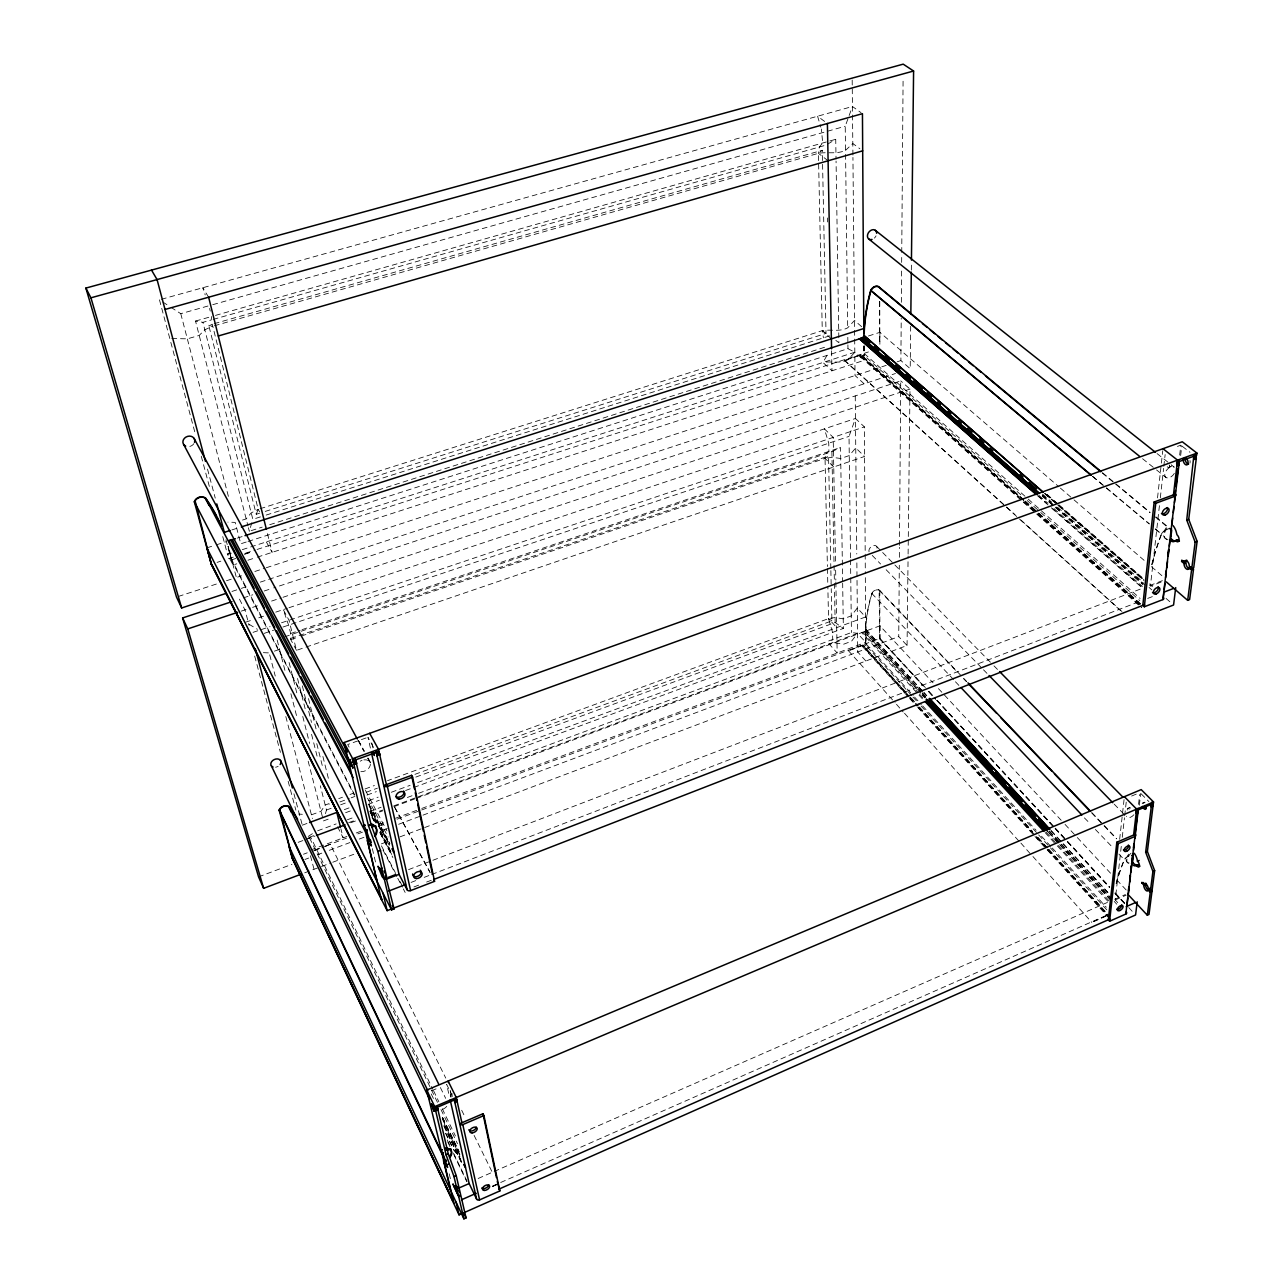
<?xml version="1.0" encoding="UTF-8"?>
<svg xmlns="http://www.w3.org/2000/svg" width="1283" height="1283" viewBox="0 0 1283 1283"><rect width="100%" height="100%" fill="white"/><g stroke="black" fill="none" stroke-linecap="round" stroke-linejoin="round"><path stroke-width="0.75" stroke-dasharray="5 3.75" d="M400.088 836.821L907.065 645.477L898.741 636.593L899.303 565.274M899.367 557.319L899.447 547.376M899.463 545.387L900.73 380.907L273.68 587.871M910.689 326.187L910.208 368.67L900.891 360.571L901.227 318.248M901.356 302.307L901.596 270.408M901.66 262.422L901.724 254.451M901.741 252.462L903.104 77.525M296.501 650.353L290.776 639.624L290.68 633.497L288.595 625.142L283.27 609.617L289.012 620.266L296.501 650.353L304.071 647.771M907.065 645.477L908.091 556.02M908.107 554.031L909.984 389.086L900.73 380.907M911.331 270.136L911.427 262.133M452.562 1093.95L450.253 1094.944L450.814 1097.125M920.825 693.253L864.117 631.509A1.828 1.219 -42.1 0 0 865.688 629.504L865.752 627.772A160.535 103.282 -45 0 1 871.782 593.436A5.34 3.608 -43 0 1 875.776 589.859A5.34 3.608 -43 0 1 879.801 590.501L962.442 677.071M908.653 695.578L862.577 644.916L862.593 646.664L865.993 645.397L865.993 627.692A160.167 103.041 -45 0 1 871.991 593.452L872.424 592.746A5.068 3.416 -43 0 1 879.144 590.276M1106.058 916.11L1091.785 922.397L1106.074 915.886M211.583 316.5L211.214 319.98L202.939 322.338L195.529 321.055L247.972 525.95M1119.658 839.323L1124.213 798.202M1157.523 497.9L1162.751 450.766M1117.701 902.607L1115.264 899.96L1121.406 845.144M1122.272 837.318L1124.469 817.736M1124.694 815.78L1126.233 802.067M1159.431 505.662L1150.402 586.203L1163.072 581.343M1160.313 497.804L1163.617 468.343M1163.825 466.37L1165.156 454.583M1138.534 804.393L1139.689 794.546M1179.67 455.048L1180.825 445.185L1177.441 446.404M1139.336 805.243L1140.731 793.519M1180.665 455.577L1181.819 445.714M325.465 813.663L326.459 810.022L320.317 785.773M251.821 522.726L249.319 531.242L248.421 527.714M850.517 557.784L849.025 436.38L855.456 418.483L864.405 426.902L865.319 573.373M214.341 325.786L818.41 153.319C827.487 151.715 836.757 154.473 845.529 150.368L845.224 126.247L848.512 117.282M849.17 115.486L852.441 106.505L861.021 112.647M256.247 514.275L258.188 509.351L212.272 324.23L208.728 325.24L256.247 514.275L259.519 513.248M831.609 350.836L831.977 370.787L822.964 362.48L826.974 355.423M1151.99 564.777A220.307 124.355 -48.5 0 1 1161.612 534.145L1162.254 533.167A7.008 4.25 -47.3 0 1 1168.733 529.157M1116.386 883.57A188.2 96.883 -43.3 0 1 1124.421 859.851L1124.966 859.065A5.982 3.256 -41.8 0 1 1130.612 855.456M835.858 582.017L837.174 653.031L829.091 643.938L832.715 639.463L832.571 632.423L828.545 618.598L827.84 586.556M260.096 508.742L822.275 330.677C830.807 329.057 839.515 332.169 847.694 327.823L854.51 320.477L863.796 328.544M845.529 150.368L852.794 143.504L859.867 148.748M230.459 552.059L227.508 554.432L233.057 565.033L236.778 563.814M265.228 511.42L826.027 333.404L822.291 150.271L818.41 153.319L818.57 161.289M830.839 568.626L828.529 456.01L825.049 458.368L300.238 636.416M308.209 836.436L312.747 833.469M827.679 144.113L835.73 139.302L836.035 159.092M284.553 636.865L831.897 451.6L840.541 447.494L842.642 581.247M492.688 1186.021L1106.074 915.517M492.64 1186.278L496.264 1184.69M492.688 1186.486L498.109 1184.097M478.158 1178.484L1107.421 902.43M1114.719 899.223L1125.416 894.54M1115.264 899.96L1126.121 895.197M1127.821 808.354L1129.585 807.6M1142.864 802.998L1144.628 802.26M431.457 1090.823L436.525 1088.69M1131.638 796.053L1136.61 793.969M411.089 882.415L416.686 880.25M424.176 877.364L429.773 875.214M431.649 874.493L1140.202 601.294M1147.676 598.423L1153.289 596.258M413.976 886.954L419.381 884.853M426.614 882.062L432.034 879.978M921.066 691.377L865.656 631.14L864.277 631.653L916.768 689.051M408.555 869.617L431.008 861.005M432.884 860.284L1142.111 588.432M1149.552 585.577L1162.382 580.67M304.712 872.825L319.643 867.18M321.52 866.474L330.87 862.946M332.746 862.24L355.199 853.772M381.388 843.877L388.861 841.055M310.855 849.939L346.907 836.452M356.257 832.956L361.87 830.855M378.71 824.552L384.323 822.451M395.549 818.249L419.878 809.156M421.754 808.45L865.736 642.35L865.319 575.345M303.494 854.237L307.23 852.826M314.72 850.036L318.457 848.624M325.946 845.834L346.538 838.12M357.765 833.918L363.378 831.817M378.357 826.204L383.97 824.103M397.072 819.196L879.913 638.437L927.513 689.917M315.009 850.132L323.524 846.94M325.24 846.299L330.34 844.374L445.762 1078.121M862.593 645.477L848.336 650.818L862.593 645.269L908.412 695.883M923.423 685.844L879.689 638.87L879.144 590.276M313.357 850.982L320.173 848.416M321.873 847.79L330.34 844.374M258.557 876.866L291.963 864.325M304.953 859.45L308.674 858.054M318.04 854.542L321.792 853.131M329.282 850.324L349.89 842.578M359.256 839.066L364.885 836.965M387.37 828.513L379.88 831.336L391.283 853.051M398.612 824.295L421.097 815.86M422.973 815.154L898.741 636.593M309.027 837.398L314.944 835.201M348.735 822.628L356.337 819.805M371.268 814.256L382.607 810.038M393.801 805.868L857.541 633.353L865.736 642.35M307.856 838.312L310.727 837.238L432.772 1089.203M298.169 842.322L303.798 840.237M305.675 839.531L315.057 836.035M350.724 822.772L356.353 820.671M371.364 815.09L382.623 810.904M393.881 806.702L414.521 799.02M416.398 798.331L879.913 625.831L933.014 682.781M323.46 820.912L330.773 818.201M345.624 812.7L351.237 810.631M368.093 804.393L379.335 800.223M405.556 790.52L843.364 628.429L842.658 583.22M317.623 830.807L336.162 823.927M347.388 819.757L354.878 816.966M369.873 811.401L381.115 807.232M407.353 797.481L416.718 794.001M418.595 793.295L851.431 632.519L857.541 633.353L851.527 641.259L843.621 644.21L835.538 642.863L829.091 643.938M339.883 801.971L349.265 798.523M351.141 797.834L354.894 796.454M366.152 792.301L377.394 788.163M414.922 774.355L831.897 620.844L831.24 588.656M311.432 814.833L320.991 811.305L325.192 805.034L328.993 803.639L329.539 805.788M326.459 810.022L331.431 808.194M340.62 804.81L350.018 801.346M366.938 795.107L376.352 791.643M415.836 777.081L835.153 622.496L843.364 628.429M302.291 825.177L307.744 823.173M344.341 809.637L349.986 807.552M368.782 800.608L378.164 797.128M391.331 792.269L410.111 785.324M417.633 782.55L865.576 616.963L857.285 608.03L851.222 615.904L843.22 618.855L835.057 617.524L828.545 618.598L387.53 780.689M338.728 798.619L342.481 797.24M349.986 794.482L353.755 793.102M365.013 788.965L374.395 785.517M1167.225 466.707A2.614 1.443 70 0 0 1169.005 467.269L1170.882 466.643A2.614 1.443 70 0 0 1171.539 464.879M366.104 737.933L347.709 744.541L350.419 749.593M274.386 651.155L279.566 649.406M305.963 647.113L864.582 456.459L855.745 447.959L849.266 455.577L840.718 458.496L832.009 457.293L825.049 458.368L827.407 566.525M290.68 633.497L300.158 630.29M302.05 629.648L840.541 447.494M290.792 638.341L828.529 456.01M290.776 639.624L298.346 637.058M264.122 633.385L273.536 630.226M282.95 627.05L849.025 436.38M253.04 632.359L270.12 626.617M281.522 622.784L864.405 426.902M245.63 622.191L251.276 620.314M258.797 617.797L264.619 615.856M275.733 612.135L287.424 608.238M288.964 607.725L855.456 418.483M241.3 611.125L250.698 608.014M252.591 607.372L258.284 605.48M271.595 601.069L281.089 597.91M282.982 597.285L909.984 389.086M243.273 597.91L252.783 594.783M264.186 591.014L271.788 588.512M231.966 591.447L237.563 589.603M241.332 588.368L248.918 585.866M260.321 582.129L895.47 373.513M178.353 596.451L217.228 583.765M226.498 580.734L232.047 578.922M237.708 577.077L241.525 575.826M254.852 571.48L264.378 568.369M266.287 567.744L886.216 365.366M897.234 361.774L900.891 360.571M235.719 558.506L231.678 559.821L228.053 546.301M1023.786 499.777L860.652 354.461L860.668 356.385L863.956 355.327L1021.493 495.366M225.936 539.758L231.421 560.19L234.548 559.18M1023.481 500.354L860.396 354.974L844.374 360.427L860.396 355.247L860.412 356.738L864.213 355.503L864.165 345.528M247.94 560.206L255.381 557.784M257.242 557.191L863.988 360.411L863.908 346.474M231.325 553.198L227.508 554.432L222.392 535.252M242.295 549.653L854.815 352.216L863.988 360.411M217.068 562.387L220.868 561.152M228.486 558.682L234.212 556.838M245.63 553.149L255.157 550.07M257.065 549.461L868.431 351.943M244.556 553.983L251.693 551.69M244.636 554.256L251.773 551.947M251.147 530.649L262.165 527.137M269.719 524.715L826.797 346.57M206.852 547.873L214.486 545.435M216.394 544.826L225.92 541.779M237.355 538.106L243.08 536.278M868.415 336.002L879.865 332.345L1058.892 486.802M246.224 542.035L240.771 543.8L235.19 522.389L227.909 522.133M248.052 541.458L847.951 348.687L854.815 352.216L848.079 359.641C840.012 364.019 831.4 360.86 822.964 362.48M260.433 516.889L252.831 519.31L202.939 322.338M266.158 515.076L829.7 335.841M231.902 529.911L239.456 527.505M242.503 520.064L246.16 518.909L251.195 512.911L258.188 509.351L260.128 512.799M214.197 323.669L822.291 150.271M195.529 321.055L209.803 317.013M215.448 315.41L835.73 139.302M213.138 319.435L826.06 145.091M170.944 307.295L180.775 313.693L208.904 305.755L210.252 311.127M212.753 304.68L845.224 126.247M161.353 299.308L852.441 106.505M171.746 338.536L187.334 338.84L199.202 335.44L204.815 329.763L212.417 326.331L208.728 325.24M263.384 652.662L269.222 652.919M298.714 814.096L302.339 814.304M248.982 624.228L257.402 629.312M162.749 301.97L169.292 306.236M831.897 620.844L828.545 618.598L836.708 627.644M826.027 333.404L822.275 330.677L818.618 163.278M824.616 121.436L817.592 116.24L820.847 127.193M835.842 340.412L838.906 342.705L836.067 161.097M828.096 160.776L818.41 153.319L819.324 147L822.692 143.006L821.393 129.022M1182.349 446.372L1189.983 452.29M1157.058 453.573L1169.583 463.484M1171.154 464.735L1174.282 467.204A6.623 4.074 -48.6 0 0 1166.423 470.38A6.623 4.074 -48.6 0 0 1166.536 477.789A6.623 4.074 -48.6 0 0 1174.378 473.315M1142.576 458.721L1155.021 468.712M1156.576 469.963L1165.91 477.452M1102.546 472.786L1150.177 512.366M1155.839 516.857L1169.663 528.355M1102.241 472.978L1149.873 512.575M1155.582 517.145L1169.839 529.173M1092.779 476.442L1105.016 486.69M1106.539 487.973L1149.376 523.881M1155.502 529.013L1161.612 534.145M1092.507 476.41L1104.743 486.674M1106.267 487.957L1149.103 523.865M1155.229 528.981L1161.34 534.113A220.804 124.643 -48.5 0 0 1151.685 564.857M1060.399 488.117L1072.54 498.59M1074.063 499.905L1145.366 561.425M1151.444 566.653L1162.061 575.826M1047.056 494.404L1057.593 503.626M1059.1 504.941L1143.458 578.665M1149.488 583.941L1152.503 586.572M1166.055 598.423L1170.577 602.369M1046.703 494.58L1142.896 578.697M1044.907 493.378L1144.099 580.124M1044.538 493.426L1143.762 580.237M1045.773 494.58L1143.49 580.092M1042.566 494.131L1051.579 502.038M1057.593 507.298L1143.201 582.338M1149.087 587.486L1151.813 589.875M1042.518 495.062L1054.546 505.614M1056.037 506.913L1146.136 585.946M1042.55 496.024L1143.121 584.278M1042.197 495.863L1054.193 506.689M1055.701 507.715L1142.72 584.423M1039.005 495.43L1048.003 503.353M1054.001 508.613L1142.463 586.411M1037.771 495.607L1046.768 503.513M1052.75 508.79L1141.18 586.62M1037.755 495.88L1049.735 506.448M1051.242 507.763L1141.148 586.908M864.197 353.483L1026.753 497.804M1028.244 499.135L1140.106 598.439M1027.218 500.53L1039.471 511.356M1040.705 512.51L1139.833 600.604M1025.293 501.108L1037.257 511.789M1038.765 513.12L1142.03 605.111M1023.77 500.242L860.396 354.974M1025.005 501.22L1037.225 512.238M1038.476 513.216L1141.982 605.592M1024.973 501.685L1036.937 512.35M1038.444 513.681L1141.678 605.704M860.396 355.247L1018.975 496.617M1024.957 501.958L1141.645 605.993M860.668 356.385L1022.166 500.482M1023.658 501.813L1035.622 512.494M1037.129 513.825L1141.806 607.212M860.412 356.738L1021.861 500.867M1023.353 502.198L1035.317 512.879M1036.808 514.21L1141.469 607.629M831.384 338.872L822.275 330.677L823.413 337.83M844.374 360.154L1015.013 514.691M1020.947 520.064L1123.331 612.793M844.374 360.427L1017.964 517.658M1019.456 519.006L1123.299 613.082M864.133 383.809L855.039 375.534L852.938 157.424M450.317 1094.912L451.343 1096.853M833.742 466.996L825.049 458.368L825.883 453.637L828.914 451.424L828.754 443.212L824.408 428.859L833.196 437.391L835.506 562.195M1141.212 793.856L1148.91 801.602M876.514 546.269L992.577 664.434M993.972 665.861L998.174 670.127M872.232 555.427L880.587 563.991M886.136 569.716L982.104 668.347M983.484 669.774L987.669 674.072M1114.205 804.152L1125.335 815.587M963.822 678.515L966.564 681.385M1091.913 812.668L1102.931 824.215M1104.31 825.659L1116.707 838.649M879.561 590.661L958.048 672.901M963.565 678.675L966.324 681.562M1091.641 812.861L1102.658 824.408M1104.038 825.851L1116.418 838.825M871.782 593.436L954.311 680.327M955.45 681.77L959.572 686.116M1084.392 817.88L1090.117 823.654M1095.377 829.46L1113.452 848.271M1118.936 854.061L1124.421 859.851M938.45 688.618L1063.687 822.948M1065.05 824.408L1075.94 836.083M1077.303 837.542L1111.335 874.044M1116.787 879.897L1126.314 890.113M928.876 691.393L935.676 698.738M937.039 700.213L1053.985 826.717M1055.348 828.176L1066.237 839.948M1067.584 841.423L1109.747 887.018M1115.184 892.904L1127.42 906.135M1128.783 907.61L1132.873 912.021M928.86 691.729L935.66 699.091M937.023 700.566L1053.952 827.07M1055.316 828.529L1066.189 840.301M1067.552 841.776L1109.699 887.371M1115.135 893.257L1127.372 906.488M879.689 638.661L923.183 685.94M928.635 691.617L935.419 699.187M936.782 700.438L1053.696 827.166M1055.075 828.433L1065.932 840.413M1067.312 841.664L1109.442 887.483M1114.895 893.16L1127.132 906.391M865.929 629.424L922.718 691.296M924.081 692.579L926.775 695.707M1051.21 830.646L1062.019 842.386M1063.382 843.861L1107.967 892.519M865.688 629.504L922.477 691.2M923.84 692.66L926.534 695.611M1050.953 830.742L1061.763 842.498M1063.11 843.957L1107.742 892.439M1114.221 901.42L1116.787 904.21M922.413 692.836L926.47 697.246M1049.414 830.951L1060.223 842.706M1061.57 844.182L1111.575 898.549M865.656 631.14L921.066 692.082M922.413 693.542L926.47 697.968M1049.366 831.673L1111.511 899.271M922.172 694.728L925.187 697.76M1049.093 832.94L1058.86 843.3M1059.886 844.695L1111.527 900.634M922.172 694.937L924.867 697.872M1047.73 831.673L1058.523 843.444M1059.886 844.904L1111.174 900.778M862.753 632.214L918.067 692.547M919.414 694.007L923.455 698.433M1046.222 832.314L1057.016 844.086M1058.363 845.545L1109.635 901.452M922.413 698.834L861.727 632.599M1045.132 832.571L1055.893 844.551M1057.272 845.818L1108.48 901.965M865.977 643.793L913.239 695.594M914.587 697.086L921.338 704.479M922.685 705.955L1036.103 830.309M1041.507 836.227L1050.953 846.588M1052.301 848.063L1106.315 907.273M911.86 695.739L865.752 645.269L865.688 631.845M912.967 697.102L919.959 704.624M921.066 705.987L1037.322 833.437M1038.669 834.912L1109.939 913.288M905.958 692.275L862.817 644.836L862.834 646.359L908.637 696.781M911.347 698.193L918.099 705.602M919.446 707.093L1032.671 831.609M1038.075 837.542L1047.505 847.919M1048.852 849.394L1108.175 914.619M910 697.07L918.083 705.955M919.189 707.19L1032.655 831.961M1037.819 837.655L1047.473 848.271M1048.596 849.506L1108.127 914.987M909.759 697.166L917.842 706.051M919.189 707.542L1035.076 835.265M1036.439 836.532L1047.201 848.608M1048.564 849.875L1107.838 915.324M909.984 698.257L916.72 705.666M918.067 707.158L1031.211 831.705M1036.6 837.639L1046.03 848.015M1047.377 849.49L1107.999 916.222M862.593 646.664L908.38 697.086M909.727 698.561L916.463 705.971M917.81 707.462L1033.633 834.992M1034.98 836.484L1045.757 848.336M1047.104 849.827L1107.71 916.559M865.849 661.018L857.718 651.989L856.852 561.97M848.336 650.609L895.165 702.827M896.496 704.319L903.184 712.001M904.531 713.284L1019.552 841.824M1020.899 843.091L1031.596 855.248M1032.943 856.531L1091.785 922.397M208.648 297.223L202.762 287.761L205.216 294.962M266.335 541.907L272.124 552.364L267.345 533.135M373.449 747.283L367.948 737.276L370.579 748.855M358.39 740.387L364.131 750.94M367.948 757.98L371.765 765.005M394.683 807.199L430.013 872.248M358.454 740.676L364.196 751.229M368.013 758.253L371.829 765.293M394.747 807.488L430.078 872.536M358.278 740.788L364.003 751.341M367.82 758.381L369.729 761.894M365.366 790.232L386.937 830.839M367.547 798.186L388.14 837.061M369.023 804.168L389.631 843.139M368.638 804.361L389.246 843.348M369.023 805.772L389.631 844.984M370.466 809.814L390.064 846.956M370.819 811.177L379.223 827.086A274.658 184.495 -21.9 0 1 389.92 843.685M370.482 811.433L376.079 822.05M370.065 811.658L374.748 820.511M380.345 831.143L389.695 848.881M370.178 812.123L375.855 823.045M380.458 831.625L391.732 853.179M371.605 815.427L374.476 821.136M372.166 817.351L374.363 821.104M391.732 854.51L379.688 831.737L391.764 854.783M372.038 817.415L374.043 821.152M379.848 832.731L392.871 857.557M230.86 558.121L354.637 794.819M381.42 845.834L395.308 872.568M399.927 881.405L402.702 886.697M231.421 560.19L354.333 795.235M382.976 850.036L396.832 876.546M397.762 878.31L402.381 887.146M403.311 888.911L405.155 892.439M239.472 599.161L244.989 609.906L249.11 625.382M337.589 826.781L343.154 837.863L340.893 828.77M461.688 1110.244L465.28 1117.637M474.101 1135.391L492.784 1173.32M452.578 1096.404L446.66 1084.424L449.307 1096.083M440.39 1087.551L445.666 1098.344M433.59 1090.791L438.866 1101.792M442.298 1108.769L455.417 1135.952M309.556 837.911L437.487 1102.37M440.967 1109.57L457.502 1143.746M431.232 1093.95L433.83 1099.355M442.523 1117.349L459.041 1151.557M442.571 1117.573L459.073 1151.781M442.523 1118.535L460.389 1155.566M442.202 1118.664L460.501 1156.801M444.287 1123.812L459.988 1156.448M444.351 1125.865L461.768 1162.077M443.918 1125.672L462.297 1164.034M444.062 1126.394L462.265 1164.242M445.875 1133.226L452.819 1147.66M445.586 1133.45L451.648 1146.088M447.222 1139.929L450.686 1147.146M453.492 1153.096L467.108 1181.386M447.815 1142.078L450.413 1147.499M453.861 1154.7L466.82 1181.739M159.461 299.837L169.805 338.504M170.831 342.369L195.593 434.985M201.255 456.219L209.514 487.091M254.676 656.078L280.416 752.367M288.146 781.251L295.86 810.15M207.509 469.097L215.239 498.109M228.101 546.446L236.489 577.927M293.951 793.808L302.195 824.777M310.438 855.745L314.046 869.297M180.775 313.693L228.631 497.275M269.719 654.843L275.252 676.045M285.804 716.539L312.394 818.538M277.176 640.089L284.986 670.608M290.904 693.734L297.319 718.801M308.177 761.204L322.963 818.987M289.092 662.509L297.383 695.258M302.756 716.443L309.588 743.402M297.528 678.45L305.755 711.199M311.561 734.309L317.863 759.344M308.497 698.577L316.66 731.374M322.899 756.457L329.154 781.539M302.339 685.844L311.48 722.425M316.773 743.611L323.043 768.645M372.327 848.592L375.999 864.117M449.242 1173.865L450.991 1181.274M371.845 743.001L373.193 748.951M450.221 1090.342L451.616 1096.548M830.871 570.63L831.192 586.652M827.455 568.529L827.808 584.551M827.455 217.982L827.535 221.975M831.897 451.6L834.03 563.445M834.062 565.45L834.367 581.472M834.415 583.476L835.153 622.496M835.65 570.117L835.826 580.044M845.577 154.361L847.694 327.823M847.806 337.301L847.887 342.994M847.903 344.886L847.951 348.687M850.533 559.789L850.725 575.826M850.757 577.831L851.431 632.519M852.185 80.027L852.922 155.435M855.248 395.918L856.771 553.999M863.908 345.913L863.956 355.327M879.753 301.425L879.849 344.742M879.48 301.521L879.593 344.598M879.801 590.501L879.913 638.774M879.865 332.345L879.865 344.277M879.913 625.831L879.913 638.437M363.891 759.873A7.538 5.453 -27.9 0 1 370.226 765.454A7.538 5.453 -27.9 0 1 360.844 771.708M360.234 761.188A7.538 5.453 -27.9 0 1 362.014 760.338M193.877 443.645A6.062 5.132 -21.2 0 1 187.11 446.548M378.244 826.525A8.452 5.918 -27.9 0 1 379.223 827.086M379.72 828.481A274.017 184.062 -21.9 0 1 389.535 843.893M876.032 235.847A5.453 4.057 -52.8 0 1 874.348 238.109M1161.34 534.113A7.393 4.474 -47.3 0 1 1168.877 528.837M1169.406 464.975A2.614 1.443 70 0 1 1169.005 467.269M1189.966 460.501A3.913 2.197 70 0 1 1189.902 463.131M1170.882 466.643A2.614 1.443 70 0 1 1169.262 465.97M1166.872 539.101A10.2 6.174 -47.4 0 1 1163.569 533.712A10.2 6.174 -47.4 0 1 1168.492 525.212M1167.642 539.758A10.2 6.174 -47.4 0 1 1164.339 534.353A10.2 6.174 -47.4 0 1 1169.278 525.854M446.757 1106.331A6.447 3.897 -28.9 0 1 441.32 1109.731M278.17 766.288A5.324 3.897 -25.1 0 1 275.588 767.218M453.685 1149.456A233.795 132.502 -25.5 0 1 459.41 1156.705M453.38 1149.696A233.249 132.197 -25.5 0 1 460.773 1159.415M869.04 551.802A4.731 3.24 -43.9 0 1 872.969 545.66A4.731 3.24 -43.9 0 1 876.93 548.98M1133.899 814.753A5.613 3.111 -42.4 0 1 1126.378 816.245M1116.13 883.65A188.633 97.091 -43.3 0 1 1124.181 859.867A6.319 3.432 -41.8 0 1 1130.724 855.2M1127.388 810.07A2.293 1.058 64.9 0 1 1127.693 808.386A2.293 1.058 64.9 0 1 1129.184 809.268M1142.207 803.543A3.432 1.62 64.7 0 1 1143.859 803.302A3.432 1.62 64.7 0 1 1145.094 802.292M1129.072 808.338A2.293 1.058 64.9 0 1 1130.612 808.114M1129.12 863.01A8.708 4.731 -41.9 0 1 1128.735 854.157M1128.399 863.395A8.708 4.731 -41.9 0 1 1130.997 853.227"/><path stroke-width="1.5" d="M1152.487 803.19L1153.016 806.189L1147.387 851.463L1154.652 870.644L1152.086 890.482L1150.37 891.236L1152.92 871.414L1145.655 852.201L1151.252 806.943L1150.707 803.944L1152.15 802.484M910.834 314.175L911.315 272.14M911.443 260.128L913.592 71.014L903.2 64.15L85.881 288.082L176.493 597.06L181.657 607.966L226.385 593.275M1136.465 810.68L1153.353 803.527L1153.545 801.987L1141.196 789.606L426.726 1090.069L441.192 1150.017A9.975 1.01 69 0 1 444.896 1159.335L447.623 1167.434L446.292 1165.156A9.975 1.01 69 0 1 443.998 1161.837L443.549 1160.842A10.023 5.886 -28.8 0 0 445.859 1159.624M1193.447 455.401L1195.483 454.679L1196.285 458.384L1188.716 519.326L1197.119 541.378L1193.719 567.776L1191.763 568.529L1195.147 542.116L1186.727 520.048L1193.783 456.219M1036.247 494.564L859.418 338.888L862.096 337.766A2.085 1.524 -49.4 0 0 863.86 335.424L864.213 333.163A183.293 126.873 -52.1 0 1 870.949 290.503L871.414 289.653A5.79 4.266 -51 0 1 878.999 287.28L919.398 321.007M864.117 335.585L1043.031 492.111M1125.832 914.041L1134.974 836.436A2.245 1.54 8.5 0 0 1135.375 834.271L1116.819 842.225L1108.304 919.799L1109.603 921.226L1125.832 914.041A2.165 1.54 9.7 0 0 1126.233 911.876M1162.895 599.578L1175.068 496.184A2.598 1.459 4.7 0 0 1175.485 494.131L1154.155 501.99L1142.8 605.416L1144.324 606.763L1162.895 599.578A2.486 1.491 5.7 0 0 1163.296 597.493L1163.777 593.516M1109.603 921.226L1118.167 843.637L1116.819 842.225M1144.324 606.763L1155.742 503.305L1154.155 501.99M1132.28 861.935L1132.552 855.793A5.982 3.256 -41.8 0 0 1132.007 855.536M1132.328 863.732L1133.226 855.953A6.319 3.432 -41.8 0 0 1132.199 855.28M1170.705 536.31L1170.946 529.911M1170.786 538.106L1171.7 530.232A7.393 4.474 -47.3 0 0 1170.561 529.173M1133.595 835.185L1136.658 809.156L1124.389 796.679M1173.368 495.655L1177.537 460.148L1162.975 448.697M1128.382 890.578L1128.832 886.745M1129.746 879.096L1130.195 875.263M1130.868 869.521L1131.317 865.688M1133.434 847.742L1133.899 843.797M1134.83 835.923L1138.069 808.338M1165.557 574.864L1166.022 570.999M1168.059 553.631L1168.508 549.765M1173.111 525.661A10.007 5.421 68.7 0 1 1176.415 532.541L1176.976 534.786A4.009 2.181 68.5 0 1 1178.997 540.464A4.009 2.181 68.5 0 1 1175.581 540.576A10.007 5.421 68.7 0 1 1169.647 540.111L1169.695 539.774M1174.554 498.429L1175.485 490.539M1175.95 486.594L1178.051 468.84M1178.516 464.895L1178.965 460.966M1127.164 903.938L1127.869 897.956M1128.334 894.01L1129.04 887.996M1129.746 882.095L1130.451 876.064M1130.916 872.167L1131.622 866.105M1132.312 860.251L1133.033 854.173M1133.482 850.324L1134.204 844.23M1134.894 838.408L1138.085 811.401L1137.331 809.204M1164.242 589.587L1164.948 583.573M1165.638 577.719L1166.343 571.657M1166.792 567.84L1167.514 561.713M1168.204 555.972L1168.925 549.782M1169.358 546.093L1170.096 539.854M1170.754 534.241L1171.459 528.307M1171.924 524.346L1172.678 517.995M1173.32 512.494L1174.025 506.56M1174.49 502.615L1179.109 463.452L1178.468 461.287M1169.647 540.111L1171.604 539.389L1170.85 538.635M1137.203 901.789L1135.583 914.971L459.073 1214.873L292.267 858.439L288.787 845.818L463.901 1218.85L466.066 1217.888L460.902 1195.74L458.721 1196.702L463.901 1218.85M1175.709 587.598L1173.576 605.015L387.161 910.657L211.358 564.231L206.852 547.873L391.54 909.888L394.106 908.893L385.445 875.343M1127.933 894.395L1147.307 915.196L1149.007 914.442L1151.974 891.46L1149.841 889.215L1148.125 889.969A3.56 1.604 63.8 0 1 1145.703 890.129A3.56 1.604 63.8 0 1 1143.907 885.495L1141.934 882.303L1144.019 884.516A3.56 1.604 63.8 0 1 1146.441 884.356A3.56 1.604 63.8 0 1 1148.253 888.991L1150.37 891.236M1191.041 566.974L1189.068 567.727A4.025 2.181 67.9 0 1 1186.182 568.786A4.025 2.181 67.9 0 1 1184.081 563.51L1181.611 561.425L1181.771 560.11L1184.257 562.195A4.025 2.181 67.9 0 1 1187.144 561.12A4.025 2.181 67.9 0 1 1189.245 566.412L1191.763 568.529M1151.637 804.81L1151.974 802.148L1153.353 803.527M370.146 839.467A11.691 8.195 -27.7 0 1 367.419 840.798L367.884 841.696A11.499 1.411 69.9 0 0 370.162 843.989L371.445 845.962L368.237 835.875A11.499 1.411 69.9 0 0 364.051 825.594L344.036 742.536L1182.284 441.769L1196.959 453.124L1196.702 455.192L1177.297 462.217M1178.917 465.055L1176.88 465.793L1176.623 462.457M1137.941 812.588L1136.161 813.358L1136.064 811.081L1137.845 810.327M1147.307 915.196L1150.258 892.23L1148.125 889.969M1191.586 569.844L1193.543 569.091L1189.614 599.594L1187.673 600.348L1191.586 569.844L1189.068 567.727M453.172 1201.497L292.604 858.519L279.79 809.348A5.709 4.09 -25.3 0 1 287.985 806.349L288.659 806.718A192.546 133.24 -21 0 1 294.144 814.224M443.934 1160.201L443.02 1153.545M1175.517 540.48L1177.537 539.838A4.009 2.181 68.5 0 0 1179.446 541.073M1177.473 539.742L1177.425 539.838A9.991 5.437 68.7 0 1 1171.604 539.389M1132.921 864.999A8.837 4.009 64.3 0 0 1136.417 865.528L1138.229 864.806A3.544 1.62 64.2 0 0 1139.849 866.233M1138.181 864.71L1138.133 864.774A8.837 4.009 64.3 0 1 1133.258 863.042L1132.6 862.272M443.982 1161.756L446.115 1160.634M370.611 840.365L367.9 841.792L370.482 840.83A11.499 1.427 69.9 0 0 371.38 842.402M498.83 1189.165L1109.891 919.093M450.189 1099.964L469.145 1183.535L476.57 1199.012A2.39 1.973 -19.9 0 0 479.585 1199.894L499.809 1190.961L483.916 1115.552L482.985 1113.724L459.667 1123.716A2.486 1.973 -18 0 0 462.794 1124.614L483.916 1115.552M458.496 1195.756L460.677 1194.794L456.219 1175.629L448.248 1153.818L437.936 1109.779C437.84 1105.224 433.285 1107.149 435.659 1110.741L446.051 1154.78L454.006 1176.591L458.496 1195.756L454.294 1186.855L456.475 1185.909M1150.258 892.23L1151.974 891.46M461.575 1199.749L476.218 1193.286M1126.217 906.632L1135.375 902.607M446.051 1154.78L448.248 1153.818M1141.806 883.281L1143.522 882.544M1144.019 884.516L1145.735 883.762A3.56 1.604 63.8 0 1 1145.879 883.217M1143.907 885.495L1145.607 884.757A3.56 1.604 63.8 0 0 1146.633 888.333A3.56 1.604 63.8 0 0 1149.007 890.258M458.512 1188.202L469.145 1183.535M1148.253 888.991L1149.969 888.237M454.006 1176.591L456.219 1175.629M1152.92 871.414L1154.652 870.644M446.292 1165.156L448.473 1164.21M443.998 1161.837L446.179 1160.89M1131.542 863.78L1133.258 862.962L1131.574 863.507M1134.3 853.307A8.837 4.009 64.3 0 1 1137.155 859.466L1137.444 861.198L1139.16 860.444M1118.167 843.637L1134.974 836.436M434.921 1108.32L456.588 1099.002M454.278 1100.237C459.683 1098.553 452.642 1098.665 454.647 1101.407L476.57 1199.012M435.065 1108.72L437.327 1107.758M454.423 1100.67L456.523 1099.29M1136.177 811.465L1137.957 810.712M1151.076 805.018L1152.84 804.265M435.194 1109.105L437.455 1108.143M1151.156 805.371L1152.92 804.617M454.551 1101.071L456.668 1099.707M1136.257 811.85L1138.037 811.097M435.306 1109.474L437.583 1108.512M454.647 1101.407L456.908 1100.445M1136.305 812.155L1138.085 811.401M1151.22 805.708L1152.984 804.954M435.418 1109.827L437.679 1108.865M1151.252 806.045L1153.016 805.291M435.514 1110.148L437.776 1109.186M1151.268 806.365L1153.048 805.612M435.595 1110.469L437.856 1109.49M1151.268 806.654L1153.048 805.916M435.659 1110.741L437.936 1109.779M454.904 1102.562L457.085 1101.151M1151.252 806.943L1153.016 806.189M1145.655 852.201L1147.387 851.463M434.761 1108.881L434.151 1106.283L435.049 1108.143L434.696 1106.636L1153.545 801.987M434.777 1107.919L437.054 1106.956M1135.92 810.696L1137.7 809.942M1150.851 804.297L1152.615 803.543M388.653 891.06L405.476 884.58M1164.499 591.928L1173.849 588.32M221.382 526.158A220.965 174.183 -14.3 0 0 205.649 498.189A6.832 5.645 -22 0 0 199.234 497.195A6.832 5.645 -22 0 0 194.326 501.717L211.47 564.68L381.725 899.11M433.895 879.4L1144.564 604.726M371.445 752.72L399.029 874.348L407.112 889.76A2.791 1.973 -14.3 0 0 410.608 890.61L434.552 881.341L412.597 777.129L411.586 775.333L383.729 785.597A2.919 1.957 -13.2 0 0 387.37 786.415L412.597 777.129M391.54 909.888L384.387 879.32L386.985 878.31M387.001 878.951L399.029 874.348M371.14 824.857L380.49 850.421L386.68 876.995L384.066 877.989L377.844 851.431L368.494 825.867L371.14 824.857L355.279 758.894M1184.081 563.51L1186.037 562.772A4.009 2.181 67.9 0 0 1187.208 566.99A4.009 2.181 67.9 0 0 1190.015 568.594M388.188 877.428L395.549 874.605M1181.611 561.425L1183.568 560.687M384.387 879.32L382.077 876.594L378.02 866.233L379.511 869.152L382.109 868.158M1184.257 562.195L1186.214 561.457A4.025 2.181 67.9 0 1 1186.743 560.142M377.844 851.431L380.49 850.421M1195.147 542.116L1197.119 541.378M231.886 601.663L182.619 617.941L258.557 876.866L263.64 888.317L300.976 874.236M292.604 858.519L279.117 810.102A6.014 4.314 -25.3 0 1 283.431 806.189A6.014 4.314 -25.3 0 1 288.9 806.526A192.995 133.544 -21 0 1 297.624 819.324M316.933 835.345L345.095 824.873M1155.742 503.305L1175.068 496.184M309.572 822.499L336.82 812.412L340.444 826.958M1186.727 520.048L1188.716 519.326M407.112 889.76L376.721 754.42C379.479 751.245 379.367 751.854 375.47 751.036M1176.912 463.355L1178.965 462.618M368.494 825.867L353.402 762.278L356.129 761.3M376.593 754.003L379.143 752.512M1177.008 463.804L1179.061 463.067M1194.136 457.486L1196.173 456.748M353.547 762.744L356.273 761.765M1194.2 457.919L1196.237 457.181M376.721 754.42L379.431 753.442M1179.109 463.452L1177.072 464.687M353.691 763.193L356.401 762.214M1194.248 458.336L1196.285 457.598M353.803 763.626L356.53 762.647M1194.265 458.737L1196.301 457.999M353.916 764.043L356.642 763.048M1194.248 459.122L1196.285 458.384M354.012 764.427L356.738 763.433M377.09 756.056L379.672 754.388M1194.216 459.506L1196.253 458.769M344.036 742.536L352.649 758.686L1196.959 453.124M1193.623 455.802L1195.66 455.08M353.402 762.278L352.905 760.851L378.982 751.421M353.082 761.332L355.808 760.338M376.432 753.506L378.966 751.998M1176.784 462.906L1178.836 462.153M1193.928 456.636L1195.964 455.898M353.242 761.813L355.968 760.819M1194.04 457.069L1196.077 456.331M862.112 338.038L863.844 337.477L869.842 342.737M182.619 617.941L187.767 628.895L237.612 612.344M211.47 564.68L195.08 500.835A6.479 5.34 -22 0 1 202.618 497.227M228.887 540.544L232.191 539.485L348.543 758.734M235.447 538.716L228.935 540.817L241.092 563.798M244.989 535.669L864.614 337.221M224.349 532.333L230.01 530.52M241.332 526.912L863.796 328.544L862.449 113.674L165.026 309.46M218.286 335.97L862.689 150.833M85.881 288.082L90.933 297.816L913.592 71.014M1169.535 539.806L1171.62 539.277M215.961 515.525A220.451 173.782 -14.3 0 0 205.376 498.413L204.574 497.868A6.479 5.34 -22 0 0 203.644 497.467M875.295 230.298L1155.502 452.322M868.783 239.039L1139.464 456.235M1101.006 471.502L879.721 287.633A6.11 4.49 -51 0 0 875.198 286.382A6.11 4.49 -51 0 0 870.692 290.455A183.71 127.161 -52.1 0 0 863.94 333.227M922.477 323.573L927.08 327.406M930.159 329.956L934.762 333.788M937.841 336.338L942.444 340.171M945.523 342.721L950.126 346.554M953.205 349.104L957.808 352.937M960.887 355.487L965.49 359.32M968.569 361.886L973.172 365.703M976.251 368.269L980.854 372.102M985.472 375.919L1100.702 471.711M870.949 290.503L1091.24 475.159M870.692 290.455L1090.983 475.127M1166.311 581.889L1187.673 600.348M863.86 335.424L1042.774 491.95M874.348 346.683L878.855 350.644M884.869 355.904L889.376 359.849M895.374 365.126L899.88 369.071M905.894 374.331L910.401 378.293M913.4 380.923L922.413 388.813M926.919 392.758L931.426 396.72M937.44 401.98L940.439 404.61M947.945 411.201L950.96 413.832M958.465 420.407L961.464 423.037M967.478 428.314L971.985 432.259M979.49 438.85L983.997 442.795M990.011 448.056L993.01 450.686M1020.049 474.389L1023.048 477.019M1029.062 482.28L1036.568 488.871M862.449 337.942L1039.551 493.378M862.096 337.766L1039.182 493.506M860.556 338.536L1037.498 494.115M859.418 338.632L1036.263 494.292M1137.444 861.198L1137.636 861.358A3.544 1.604 64.2 0 1 1139.384 866.282A3.544 1.604 64.2 0 1 1136.513 865.544L1136.465 865.464M1136.882 808.531L1138.246 809.926M999.569 671.554L1122.609 796.823M989.049 675.5L1112.826 802.725M967.943 682.829L1090.534 811.241M969.066 684.448L996.618 713.3M1000.74 717.63L1051.707 771.019M1054.45 773.906L1090.261 811.417M960.935 687.56L1081.89 814.978M929.485 698.449L1049.831 829.363M929.245 698.545L1049.59 829.267M929.165 700.197L992.673 769.239M995.367 772.19L1006.177 783.945M1008.887 786.88L1022.391 801.57M1025.101 804.505L1035.91 816.261M1038.605 819.196L1048.067 829.492M952.114 725.873L954.841 728.824M1026.4 806.686L1029.126 809.637M926.534 699.235L1047.73 831.464M926.23 699.347L1046.383 830.213M926.166 701.368L1044.875 830.839M925.107 701.56L1043.769 831.304M151.506 270.088L157.071 279.582L205.456 461.367M369.664 733.331L378.501 749.336L386.728 786.126M194.086 438.417L357.316 739.04M433.574 879.529L434.552 881.341M353.05 762.615L352.649 758.686M183.597 444.367L347.404 751.95M230.844 540.207L350.692 766.384M241.958 565.29L254.114 588.288M255.975 591.816L264.442 608.014M266.255 611.269L274.722 627.467M276.535 630.723L288.739 653.993M290.551 657.249L299.019 673.447M300.815 676.702L309.283 692.9M311.095 696.14L323.3 719.426M325.176 722.954L349.409 768.645M205.649 498.189L353.098 777.578M205.376 498.413L209.097 505.486M194.326 501.717L365.575 832.202L381.388 899.543M384.066 877.989L379.431 867.741L379.511 869.152M392.357 905.477L394.106 908.893M211.727 564.295L381.789 899.383M499.809 1190.961L497.275 1181.402M280.448 760.386L438.626 1083.959M271.338 765.807L427.832 1090.71M426.726 1090.069L434.696 1106.636M288.9 806.526L429.404 1098.922M288.659 806.718L291.257 812.123M279.437 810.07L442.571 1154.347M279.117 810.102L442.202 1154.427L453.974 1203.101M454.294 1186.855L452.915 1183.936L458.721 1196.702M463.644 1212.756L466.066 1217.888M292.54 858.311L453.124 1201.289M457.325 1186.534L457.71 1187.384M352.183 758.975L352.905 760.851M453.765 1098.938L454.118 1099.804M434.151 1106.283L434.632 1107.518M375.871 751.966L376.256 752.977M457.165 1188.411L457.486 1189.357M384.162 870.9L384.9 873.098M373.69 752.399L374.395 755.495L372.76 752.239M458.817 1190.255L459.266 1191.811M379.303 753.025L379.576 753.971M90.933 297.816L181.657 607.966M187.767 628.895L263.64 888.317M216.779 503.898L224.493 532.91M255.301 648.621L292.396 788.003M208.648 297.223L266.383 529.302M367.419 840.798L377.138 881.662M443.549 1160.842L450.622 1190.56M383.04 893.225L387.161 910.657M456.074 1202.171L459.073 1214.873M368.253 841.712L366.521 831.127A8.019 5.613 -27.9 0 1 367.291 830.101M448.457 1082.579L448.12 1081.072L456.251 1097.51L461.912 1122.833M387.37 786.415L410.608 890.61M462.794 1124.614L479.585 1199.894M456.924 1100.493L457.165 1101.616M379.447 753.506L379.784 755.078M411.586 775.333L414.441 788.837M415.259 792.702L416.879 800.416M417.697 804.281L423.39 831.288M424.208 835.153L425.844 842.867M426.646 846.732L432.355 873.739M482.985 1113.724L496.457 1177.537M863.844 337.477L863.86 338.343M827.407 123.505L831.56 348.848M185.698 446.131A6.062 5.132 -21.2 0 1 183.533 439.54A6.062 5.132 -21.2 0 1 191.055 436.3A6.062 5.132 -21.2 0 1 194.519 442.346M217.773 519.086A220.451 173.782 -14.3 0 1 219.457 522.678M392.438 848.64A274.658 184.495 -21.9 0 1 393.624 851.142M365.575 832.202A8.452 5.918 -27.9 0 1 366.954 829.957M371.717 826.669A8.452 5.918 -27.9 0 1 375.839 825.995M371.781 826.99A8.019 5.613 -27.9 0 1 375.694 826.332M392.053 848.833A274.017 184.062 -21.9 0 1 393.801 852.602M375.47 826.701A11.691 8.195 -27.7 0 1 374.508 835.57M371.813 824.103A11.691 8.195 -27.7 0 1 373.93 825.145M369.729 824.552A11.691 8.195 -27.7 0 1 374.973 836.468M420.279 870.227A4.603 3.143 -28.9 0 1 418.162 876.113A4.603 3.143 -28.9 0 1 412.645 873.98M403.616 791.018A4.763 3.384 -28.9 0 1 401.9 795.957A4.763 3.384 -28.9 0 1 396.078 796.583M872.055 239.44A5.453 4.057 -52.8 0 1 867.42 236.056A5.453 4.057 -52.8 0 1 872.023 229.865A5.453 4.057 -52.8 0 1 876.642 233.265M1186.037 457.967A3.913 2.197 70 0 1 1188.026 463.371A3.913 2.197 70 0 1 1184.851 464.045A3.913 2.197 70 0 1 1183.407 458.528M1188.539 464.205A3.913 2.197 70 0 1 1185.235 458.56M1158.116 586.796A4.057 2.422 -46.2 0 1 1156.801 591.158A4.057 2.422 -46.2 0 1 1152.519 592.554M1167.241 507.555A4.202 2.566 -47.8 0 1 1165.878 512.19A4.202 2.566 -47.8 0 1 1161.452 513.553M273.087 767.042A5.324 3.897 -25.1 0 1 271.627 761.685A5.324 3.897 -25.1 0 1 278.7 759.151A5.324 3.897 -25.1 0 1 280.143 764.508M464.157 1164.419A233.795 132.502 -25.5 0 1 465.521 1167.097M442.202 1154.427A7.265 4.266 -28.9 0 1 443.405 1152.647M446.308 1150.354A7.265 4.266 -28.9 0 1 450.894 1148.943M447.494 1150.017A6.88 4.041 -28.9 0 1 450.766 1149.199M463.837 1164.595A233.249 132.197 -25.5 0 1 465.2 1167.273M449.371 1148.638A10.023 5.886 -28.8 0 1 449.579 1156.352M445.522 1147.932A10.023 5.886 -28.8 0 1 447.639 1148.044M445.955 1148.846A10.039 5.886 -28.8 0 1 450.012 1157.266M488.743 1184.899A3.961 2.261 -29.6 0 1 485.648 1188.122A3.961 2.261 -29.6 0 1 481.815 1187.946M476.282 1127.244A4.074 2.422 -29.4 0 1 472.609 1130.772A4.074 2.422 -29.4 0 1 468.856 1129.746M1146.024 806.75A3.432 1.62 64.7 0 1 1145.126 809.332A3.432 1.62 64.7 0 1 1142.463 806.414M1146.12 808.274A3.432 1.62 64.7 0 1 1144.596 806.478M1149.841 889.215A3.56 1.604 63.8 0 1 1149.68 889.76M1121.727 904.9A3.464 1.86 -41.1 0 1 1120.091 908.139A3.464 1.86 -41.1 0 1 1116.659 909.294M1128.366 844.984A3.576 1.957 -41.9 0 1 1127.228 848.528A3.576 1.957 -41.9 0 1 1123.379 849.987M349.778 759.52L352.905 767.988L349.778 759.52M431.473 1104.022L434.135 1111.254L431.473 1104.022M442.09 1149.712L441.208 1150.097L442.09 1149.712M365.094 825.21L364.051 825.594L365.094 825.21M398.949 799.02A4.763 3.384 -28.9 0 0 404.947 793.632A4.763 3.384 -28.9 0 0 397.682 793.167A4.763 3.384 -28.9 0 0 398.949 799.02M416.366 878.566A4.603 3.143 -29 0 0 422.155 873.402A4.603 3.143 -29 0 0 415.195 873.13A4.603 3.143 -29 0 0 416.366 878.566M1165.317 514.964A4.218 2.566 -47.8 0 0 1168.845 508.87A4.218 2.566 -47.8 0 0 1162.959 511.035A4.218 2.566 -47.8 0 0 1165.317 514.964M1156.256 593.917A4.057 2.422 -46.2 0 0 1159.656 588.127A4.057 2.422 -46.2 0 0 1153.946 590.324A4.057 2.422 -46.2 0 0 1156.256 593.917M472.08 1132.889A4.074 2.422 -29.5 0 0 477.18 1128.399A4.074 2.422 -29.5 0 0 471.166 1128.687A4.074 2.422 -29.5 0 0 472.08 1132.889M484.685 1190.432A3.961 2.261 -29.6 0 0 489.625 1186.085A3.961 2.261 -29.6 0 0 483.819 1186.47A3.961 2.261 -29.6 0 0 484.685 1190.432M1126.715 851.238A3.576 1.957 -41.9 0 0 1129.714 846.395A3.576 1.957 -41.9 0 0 1124.598 848.592A3.576 1.957 -41.9 0 0 1126.715 851.238M1119.915 910.497A3.48 1.844 -41.1 0 0 1122.817 905.862A3.48 1.844 -41.1 0 0 1117.83 908.059A3.48 1.844 -41.1 0 0 1119.915 910.497"/></g></svg>
